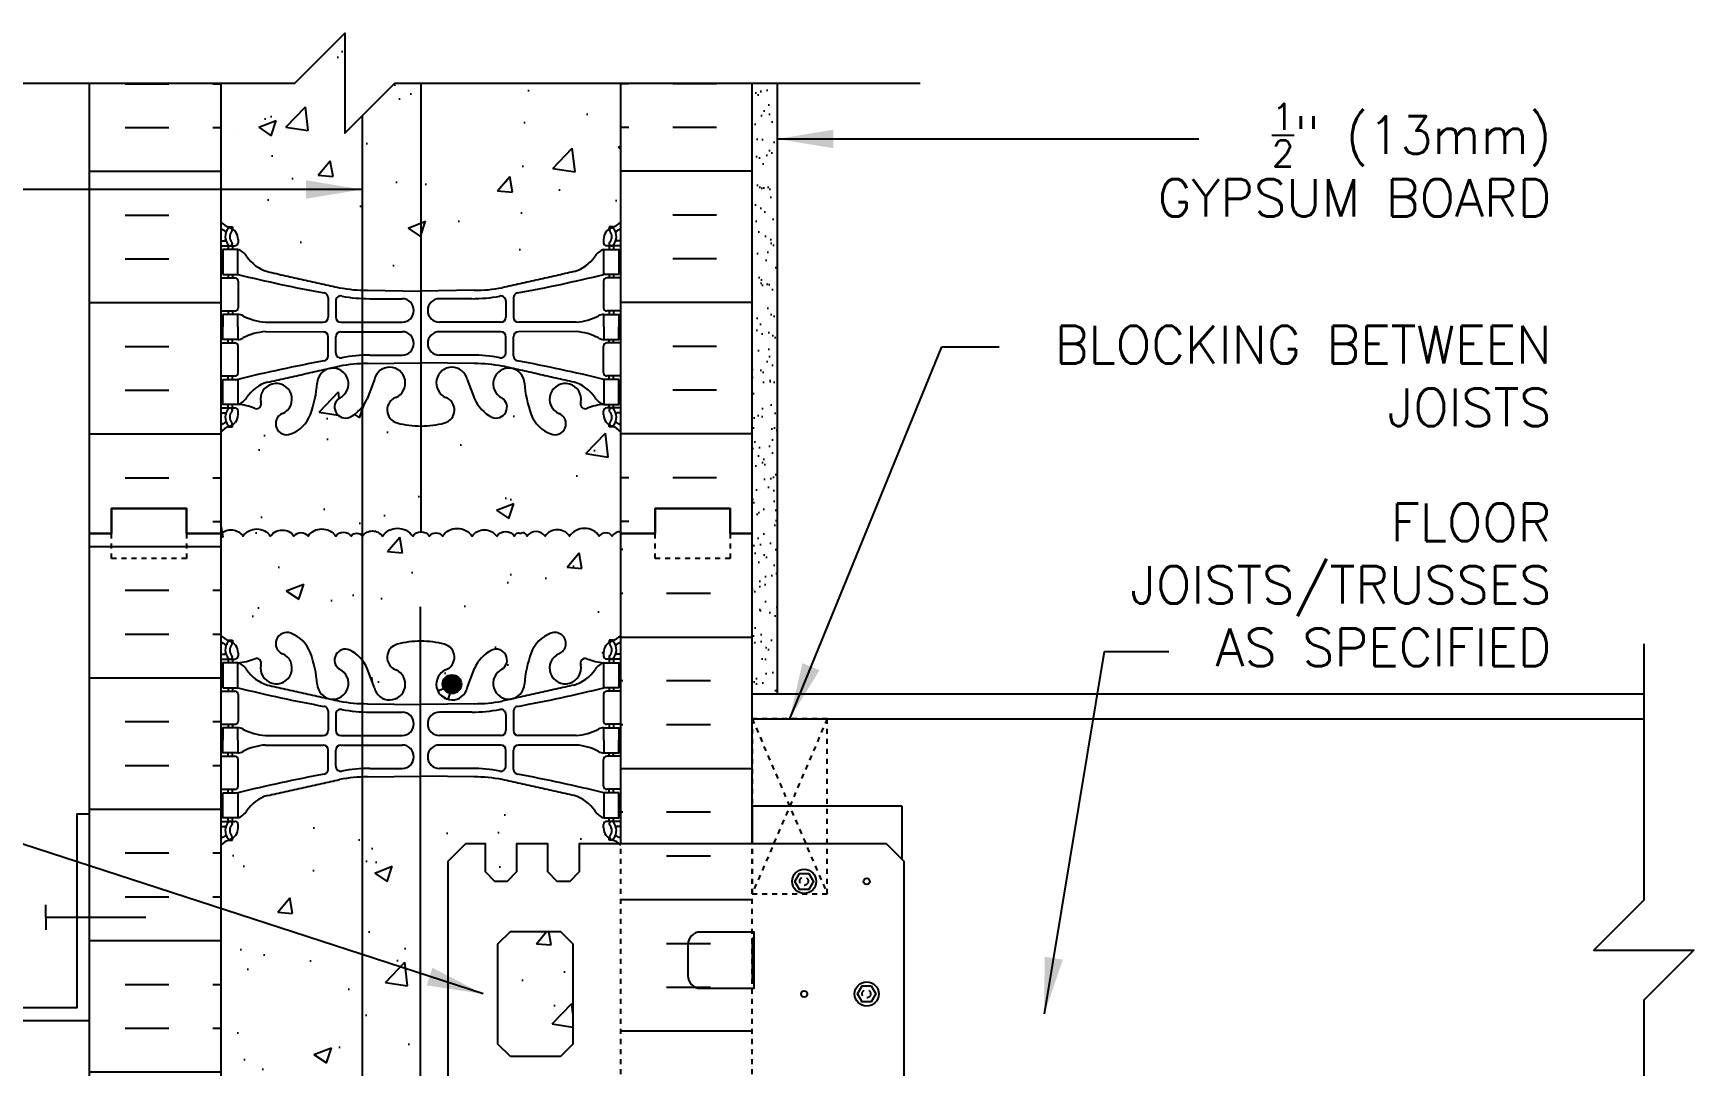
# Model space of a CAD drawing. Header units: inches. Extents: x 105 to 215, y 78 to 153.
# Drawn here: x 181.85 to 215.05, y 132.31 to 152.94 of the extents above; entities that cross this region are included whole.
import ezdxf

# ---------------------------------------------------------------- set-up
doc = ezdxf.new("R2010")
doc.units = ezdxf.units.IN
doc.header["$LTSCALE"] = 0.5
doc.header["$MEASUREMENT"] = 0
doc.linetypes.add('DASHED2', pattern=[0.375, 0.25, -0.125])
doc.linetypes.add('HIDDEN2', pattern=[0.1875, 0.125, -0.0625])
for name, color, linetype in [('HATCH', 12, 'Continuous'), ('line25', 2, 'Continuous'), ('LINE3', 3, 'Continuous'), ('LINE50', 5, 'Continuous'), ('LINE9', 9, 'Continuous'), ('TEXT', 4, 'Continuous'), ('Web_Edge', 9, 'Continuous')]:
    doc.layers.add(name, color=color, linetype=linetype)
doc.styles.add('DIM', font='romans.shx', dxfattribs={"width": 0.7})
doc.styles.add('ROMANS', font='romans.shx', dxfattribs={"height": 0.75})
doc.dimstyles.new('ext_12', dxfattribs={"dimscale": 12, "dimtxt": 0.09375, "dimasz": 0.09375, "dimexe": 0.09375, "dimexo": 0.0625, "dimgap": 0.0625, "dimtad": 1, "dimdec": 1, "dimzin": 3, "dimdsep": 46, "dimlunit": 4, "dimtxsty": 'DIM', "dimcen": 0.09, "dimdle": 0.09375, "dimclrt": 4, "dimadec": 0, "dimazin": 0, "dimtfac": 1, "dimtdec": 1, "dimtmove": 2, "dimatfit": 3, "dimfxl": 1, "dimfrac": 2, "dimtolj": 1, "dimtzin": 0, "dimarcsym": 0})

msp = doc.modelspace()

# ---------------------------------------------------------------- hatches: boundary and pattern name
at = {"layer": 'HATCH'}
h = msp.add_hatch(dxfattribs=at)
h.set_pattern_fill('AR-CONC', color=256, scale=0.5)
edge = h.paths.add_edge_path()
edge.add_line((188.425, 151.288), (188.081, 150.944))
edge.add_line((188.081, 150.944), (188.081, 152.944))
edge.add_line((188.081, 152.944), (187.081, 151.944))
edge.add_line((187.081, 151.944), (185.599, 151.944))
edge.add_line((185.599, 151.944), (185.599, 149.171))
edge.add_arc((185.945, 149.532), 0.5, 226.2109, 246.4218)
edge.add_line((185.745, 149.074), (185.835, 149.074))
edge.add_line((185.835, 149.074), (185.835, 149.032))
edge.add_arc((185.695, 148.825), 0.25, 0, 55.9442, ccw=False)
edge.add_line((185.945, 148.825), (185.945, 148.757))
edge.add_arc((185.882, 148.757), 0.0625, -90, 0, ccw=False)
edge.add_line((185.882, 148.695), (185.835, 148.695))
edge.add_line((185.835, 148.695), (185.835, 148.625))
edge.add_line((185.835, 148.625), (185.94, 148.625))
edge.add_arc((185.817, 148.282), 0.364, 32.0424, 70.3387, ccw=False)
edge.add_arc((186.74, 148.893), 0.743, 214.228, 253.8107)
edge.add_spline(control_points=[(186.533, 148.179), (187.971, 147.859)], knot_values=[0, 0, 1, 1], degree=1, periodic=0)
edge.add_arc((188.527, 150.79), 2.984, 259.2546, 268.0507)
edge.add_line((188.425, 147.808), (188.425, 151.288))
h.paths.add_polyline_path([(189.605, 151.944), (189.081, 151.944), (188.425, 151.288), (188.425, 147.808, 0.00894), (188.532, 147.807), (189.599, 147.791), (189.605, 147.791)])
h.paths.add_polyline_path([(193.599, 144.979, 0.088416), (193.453, 145.076), (193.363, 145.076), (193.363, 145.118, -0.249069), (193.253, 145.325), (193.253, 145.392, -0.414214), (193.315, 145.455), (193.363, 145.455), (193.363, 145.525), (193.258, 145.525, 0.085348), (192.928, 145.449, -0.669601), (192.796, 145.569, 2.087231), (192.362, 145.345, -1), (192.198, 144.936, -0.21345), (191.806, 145.325, -0.069923), (191.669, 145.969, 1.629604), (191.198, 145.668, -1.059167), (190.992, 145.286, -0.16372), (190.67, 145.64), (190.527, 146.027, 1.612474), (190.096, 145.667, -0.734872), (190.073, 145.156, -0.067626), (189.605, 145.094), (189.605, 142.982, -0.244698), (189.774, 142.894, -0.520567), (190.03, 142.894, -0.520567), (190.624, 142.894, -0.520567), (191.116, 142.894, -0.520567), (191.474, 142.894, -0.483211), (191.599, 142.948, -0.483211), (191.723, 142.894, -0.520567), (192.082, 142.894, -0.520567), (192.573, 142.894, -0.520567), (193.168, 142.894, -0.520567), (193.424, 142.894, -0.252333), (193.599, 142.982)])
h.paths.add_polyline_path([(189.605, 145.094, -0.069325), (189.125, 145.156, -0.734872), (189.101, 145.667, 1.612474), (188.67, 146.027), (188.527, 145.64, -0.065797), (188.425, 145.472), (188.425, 142.885, -0.535215), (188.831, 142.894, -0.520567), (189.436, 142.894, -0.244698), (189.605, 142.982)])
h.paths.add_polyline_path([(188.425, 145.472, -0.09688), (188.205, 145.286, -1.059167), (187.999, 145.668, 1.629604), (187.528, 145.969, -0.069923), (187.391, 145.325, -0.21345), (186.999, 144.936, -1), (186.836, 145.345, 2.087231), (186.402, 145.569, -0.669601), (186.269, 145.449, 0.085348), (185.94, 145.525), (185.835, 145.525), (185.835, 145.455), (185.882, 145.455, -0.414214), (185.945, 145.392), (185.945, 145.325, -0.249069), (185.835, 145.118), (185.835, 145.076), (185.745, 145.076, 0.088416), (185.599, 144.979), (185.599, 142.944, -0.451271), (186.043, 142.894, -0.520567), (186.595, 142.894, -0.520567), (187.063, 142.894, -0.520567), (187.343, 142.894, -0.520567), (187.899, 142.894, -0.520567), (188.206, 142.894, -0.497077), (188.425, 142.902)])
edge = h.paths.add_edge_path()
edge.add_line((193.599, 151.944), (189.605, 151.944))
edge.add_line((189.605, 151.944), (189.605, 147.791))
edge.add_line((189.605, 147.791), (190.665, 147.807))
edge.add_arc((190.67, 150.79), 2.984, 269.9005, 280.7454)
edge.add_spline(control_points=[(191.227, 147.859), (192.664, 148.179)], knot_values=[0, 0, 1, 1], degree=1, periodic=0)
edge.add_arc((192.457, 148.893), 0.743, 286.1893, 325.772)
edge.add_arc((193.38, 148.282), 0.364, 109.6613, 147.9576, ccw=False)
edge.add_line((193.258, 148.625), (193.363, 148.625))
edge.add_line((193.363, 148.625), (193.363, 148.695))
edge.add_line((193.363, 148.695), (193.315, 148.695))
edge.add_arc((193.315, 148.757), 0.0625, 180, 270, ccw=False)
edge.add_line((193.253, 148.757), (193.253, 148.825))
edge.add_arc((193.503, 148.825), 0.25, 124.0558, 180, ccw=False)
edge.add_line((193.363, 149.032), (193.363, 149.074))
edge.add_line((193.363, 149.074), (193.453, 149.074))
edge.add_arc((193.253, 149.532), 0.5, 293.5782, 313.7891)
edge.add_line((193.599, 149.171), (193.599, 151.944))
h.paths.add_polyline_path([(193.599, 142.944), (193.599, 142.982, 0.252333), (193.424, 142.894, 0.520567), (193.168, 142.894, 0.520567), (192.573, 142.894, 0.520567), (192.082, 142.894, 0.520567), (191.723, 142.894, 0.483211), (191.599, 142.948, 0.483211), (191.474, 142.894, 0.520567), (191.116, 142.894, 0.520567), (190.624, 142.894, 0.520567), (190.03, 142.894, 0.520567), (189.774, 142.894, 0.244698), (189.605, 142.982, 0.244698), (189.436, 142.894, 0.520567), (188.831, 142.894, 0.535215), (188.425, 142.885), (188.425, 140.416, -0.065797), (188.527, 140.248), (188.67, 139.861, 1.612474), (189.101, 140.221, -0.734872), (189.125, 140.732, -0.068475), (189.599, 140.794, -0.068475), (190.073, 140.732, -0.734872), (190.096, 140.221, 1.612474), (190.527, 139.861), (190.67, 140.248, -0.16372), (190.992, 140.602, -1.059167), (191.198, 140.22, 1.629604), (191.669, 139.919, -0.069923), (191.806, 140.563, -0.21345), (192.198, 140.952, -1), (192.362, 140.544, 2.087231), (192.796, 140.319, -0.669601), (192.928, 140.439, 0.085348), (193.258, 140.364), (193.363, 140.364), (193.363, 140.434), (193.315, 140.434, -0.414214), (193.253, 140.496), (193.253, 140.564, -0.249069), (193.363, 140.771), (193.363, 140.812), (193.453, 140.812, 0.088416), (193.599, 140.91)])
h.paths.add_polyline_path([(190.41, 139.934, -1), (190.035, 139.934, -1)], flags=16)
h.paths.add_polyline_path([(188.425, 142.902, 0.497077), (188.206, 142.894, 0.520567), (187.899, 142.894, 0.520567), (187.343, 142.894, 0.520567), (187.063, 142.894, 0.520567), (186.595, 142.894, 0.520567), (186.043, 142.894, 0.451271), (185.599, 142.944), (185.599, 140.91, 0.088416), (185.745, 140.812), (185.835, 140.812), (185.835, 140.771, -0.249069), (185.945, 140.564), (185.945, 140.496, -0.414214), (185.882, 140.434), (185.835, 140.434), (185.835, 140.364), (185.94, 140.364, 0.085348), (186.269, 140.439, -0.669601), (186.402, 140.319, 2.087231), (186.836, 140.544, -1), (186.999, 140.952, -0.21345), (187.391, 140.563, -0.069923), (187.528, 139.919, 1.629604), (187.999, 140.22, -1.059167), (188.205, 140.602, -0.09688), (188.425, 140.416)])
edge = h.paths.add_edge_path()
edge.add_arc((188.527, 135.098), 2.984, 91.9493, 100.7454)
edge.add_spline(control_points=[(187.971, 138.029), (186.533, 137.709)], knot_values=[0, 0, 1, 1], degree=1, periodic=0)
edge.add_arc((186.74, 136.995), 0.743, 106.1893, 145.772)
edge.add_arc((185.817, 137.606), 0.364, 289.6613, 327.9576, ccw=False)
edge.add_line((185.94, 137.264), (185.835, 137.264))
edge.add_line((185.835, 137.264), (185.835, 137.194))
edge.add_line((185.835, 137.194), (185.882, 137.194))
edge.add_arc((185.882, 137.131), 0.0625, 0, 90, ccw=False)
edge.add_line((185.945, 137.131), (185.945, 137.064))
edge.add_arc((185.695, 137.064), 0.25, 304.0558, 360, ccw=False)
edge.add_line((185.835, 136.856), (185.835, 136.815))
edge.add_line((185.835, 136.815), (185.745, 136.815))
edge.add_arc((185.945, 136.356), 0.5, 113.5782, 133.7891)
edge.add_line((185.599, 136.717), (185.599, 131.171))
edge.add_arc((185.945, 131.532), 0.5, 226.2109, 246.4218)
edge.add_line((185.745, 131.074), (185.835, 131.074))
edge.add_line((185.835, 131.074), (185.835, 131.032))
edge.add_arc((185.695, 130.825), 0.25, 0, 55.9442, ccw=False)
edge.add_line((185.945, 130.825), (185.945, 130.757))
edge.add_arc((185.882, 130.757), 0.0625, -90, 0, ccw=False)
edge.add_line((185.882, 130.695), (185.835, 130.695))
edge.add_line((185.835, 130.695), (185.835, 130.625))
edge.add_line((185.835, 130.625), (185.94, 130.625))
edge.add_arc((185.817, 130.282), 0.364, 32.0424, 70.3387, ccw=False)
edge.add_arc((186.74, 130.893), 0.743, 214.228, 253.8107)
edge.add_spline(control_points=[(186.533, 130.179), (187.971, 129.859)], knot_values=[0, 0, 1, 1], degree=1, periodic=0)
edge.add_arc((188.527, 132.79), 2.984, 259.2546, 268.0507)
edge.add_line((188.425, 129.808), (188.425, 138.08))
h.paths.add_polyline_path([(189.587, 136.747), (189.587, 138.097), (188.532, 138.082, 0.00894), (188.425, 138.08), (188.425, 129.808, 0.00894), (188.532, 129.807), (189.587, 129.791), (189.587, 130.747)])
edge = h.paths.add_edge_path()
edge.add_line((193.253, 137.064), (193.253, 137.131))
edge.add_arc((193.315, 137.131), 0.0625, 90, 180, ccw=False)
edge.add_line((193.315, 137.194), (193.363, 137.194))
edge.add_line((193.363, 137.194), (193.363, 137.264))
edge.add_line((193.363, 137.264), (193.258, 137.264))
edge.add_arc((193.38, 137.606), 0.364, 212.0424, 250.3387, ccw=False)
edge.add_arc((192.457, 136.995), 0.743, 34.228, 73.8107)
edge.add_spline(control_points=[(192.664, 137.709), (191.227, 138.029)], knot_values=[0, 0, 1, 1], degree=1, periodic=0)
edge.add_arc((190.67, 135.098), 2.984, 79.2546, 90.0995)
edge.add_line((190.665, 138.082), (189.599, 138.097))
edge.add_line((189.599, 138.097), (189.587, 138.097))
edge.add_line((189.587, 138.097), (189.587, 136.747))
edge.add_line((189.587, 136.747), (189.587, 130.747))
edge.add_line((189.587, 130.747), (189.587, 129.791))
edge.add_line((189.587, 129.791), (189.599, 129.791))
edge.add_line((189.599, 129.791), (190.665, 129.807))
edge.add_arc((190.67, 132.79), 2.984, 269.9005, 280.7454)
edge.add_spline(control_points=[(191.227, 129.859), (192.664, 130.179)], knot_values=[0, 0, 1, 1], degree=1, periodic=0)
edge.add_arc((192.457, 130.893), 0.743, 286.1893, 325.772)
edge.add_arc((193.38, 130.282), 0.364, 109.6613, 147.9576, ccw=False)
edge.add_line((193.258, 130.625), (193.363, 130.625))
edge.add_line((193.363, 130.625), (193.363, 130.695))
edge.add_line((193.363, 130.695), (193.315, 130.695))
edge.add_arc((193.315, 130.757), 0.0625, 192.0705, 270, ccw=False)
edge.add_line((193.254, 130.744), (192.764, 130.744))
edge.add_line((192.764, 130.744), (192.764, 131.307))
edge.add_line((192.764, 131.307), (192.576, 131.494))
edge.add_line((192.576, 131.494), (192.326, 131.494))
edge.add_line((192.326, 131.494), (192.139, 131.307))
edge.add_line((192.139, 131.307), (192.139, 130.744))
edge.add_line((192.139, 130.744), (191.514, 130.744))
edge.add_line((191.514, 130.744), (191.514, 131.307))
edge.add_line((191.514, 131.307), (191.326, 131.494))
edge.add_line((191.326, 131.494), (191.076, 131.494))
edge.add_line((191.076, 131.494), (190.889, 131.307))
edge.add_line((190.889, 131.307), (190.889, 130.744))
edge.add_line((190.889, 130.744), (190.492, 130.744))
edge.add_line((190.492, 130.744), (190.139, 131.098))
edge.add_line((190.139, 131.098), (190.139, 136.391))
edge.add_line((190.139, 136.391), (190.492, 136.744))
edge.add_line((190.492, 136.744), (190.889, 136.744))
edge.add_line((190.889, 136.744), (190.889, 136.182))
edge.add_line((190.889, 136.182), (191.076, 135.994))
edge.add_line((191.076, 135.994), (191.326, 135.994))
edge.add_line((191.326, 135.994), (191.514, 136.182))
edge.add_line((191.514, 136.182), (191.514, 136.744))
edge.add_line((191.514, 136.744), (192.139, 136.744))
edge.add_line((192.139, 136.744), (192.139, 136.182))
edge.add_line((192.139, 136.182), (192.326, 135.994))
edge.add_line((192.326, 135.994), (192.576, 135.994))
edge.add_line((192.576, 135.994), (192.764, 136.182))
edge.add_line((192.764, 136.182), (192.764, 136.744))
edge.add_line((192.764, 136.744), (193.568, 136.744))
edge.add_arc((193.253, 136.356), 0.5, 50.837, 66.4218)
edge.add_line((193.453, 136.815), (193.363, 136.815))
edge.add_line((193.363, 136.815), (193.363, 136.856))
edge.add_arc((193.503, 137.064), 0.25, 180, 235.9442, ccw=False)
h.paths.add_polyline_path([(188.425, 127.472, -0.09688), (188.205, 127.286, -1.059167), (187.999, 127.668, 1.629604), (187.528, 127.969, -0.069923), (187.391, 127.325, -0.21345), (186.999, 126.936, -1), (186.836, 127.345, 2.087231), (186.402, 127.569, -0.669601), (186.269, 127.449, 0.085348), (185.94, 127.525), (185.835, 127.525), (185.835, 127.455), (185.882, 127.455, -0.414214), (185.945, 127.392), (185.945, 127.325, -0.249069), (185.835, 127.118), (185.835, 127.076), (185.745, 127.076, 0.088416), (185.599, 126.979), (185.599, 124.944), (185.599, 122.91, 0.088416), (185.745, 122.812), (185.835, 122.812), (185.835, 122.771, -0.249069), (185.945, 122.564), (185.945, 122.496, -0.414214), (185.882, 122.434), (185.835, 122.434), (185.835, 122.364), (185.94, 122.364, 0.085348), (186.269, 122.439, -0.669601), (186.402, 122.319, 2.087231), (186.836, 122.544, -1), (186.999, 122.952, -0.21345), (187.391, 122.563, -0.069923), (187.528, 121.919, 1.629604), (187.999, 122.22, -1.059167), (188.205, 122.602, -0.09688), (188.425, 122.416)])
h.paths.add_polyline_path([(189.587, 127.094, -0.066822), (189.125, 127.156, -0.734872), (189.101, 127.667, 1.612474), (188.67, 128.027), (188.527, 127.64, -0.065797), (188.425, 127.472), (188.425, 122.416, -0.065797), (188.527, 122.248), (188.67, 121.861, 1.612474), (189.101, 122.221, -0.734872), (189.125, 122.732, -0.066822), (189.587, 122.794)])
h.paths.add_polyline_path([(193.599, 126.979, 0.088416), (193.453, 127.076), (193.363, 127.076), (193.363, 127.118, -0.249069), (193.253, 127.325), (193.253, 127.392, -0.414214), (193.315, 127.455), (193.363, 127.455), (193.363, 127.525), (193.258, 127.525, 0.085348), (192.928, 127.449, -0.669601), (192.796, 127.569, 2.087231), (192.362, 127.345, -1), (192.198, 126.936, -0.21345), (191.806, 127.325, -0.069923), (191.669, 127.969, 1.629604), (191.198, 127.668, -1.059167), (190.992, 127.286, -0.16372), (190.67, 127.64), (190.527, 128.027, 1.612474), (190.096, 127.667, -0.734872), (190.073, 127.156, -0.070129), (189.587, 127.094), (189.587, 122.794, -0.070129), (190.073, 122.732, -0.734872), (190.096, 122.221, 1.612474), (190.527, 121.861), (190.67, 122.248, -0.16372), (190.992, 122.602, -1.059167), (191.198, 122.22, 1.629604), (191.669, 121.919, -0.069923), (191.806, 122.563, -0.21345), (192.198, 122.952, -1), (192.362, 122.544, 2.087231), (192.796, 122.319, -0.669601), (192.928, 122.439, 0.085348), (193.258, 122.364), (193.363, 122.364), (193.363, 122.434), (193.315, 122.434, -0.414214), (193.253, 122.496), (193.253, 122.564, -0.249069), (193.363, 122.771), (193.363, 122.812), (193.453, 122.812, 0.088416), (193.599, 122.91), (193.599, 124.944)])
h.paths.add_polyline_path([(191.542, 121.946, -1), (191.167, 121.946, -1)], flags=16)
edge = h.paths.add_edge_path()
edge.add_arc((193.253, 118.356), 0.5, 46.2109, 66.4218)
edge.add_line((193.453, 118.815), (193.363, 118.815))
edge.add_line((193.363, 118.815), (193.363, 118.856))
edge.add_arc((193.503, 119.064), 0.25, 180, 235.9442, ccw=False)
edge.add_line((193.253, 119.064), (193.253, 119.131))
edge.add_arc((193.315, 119.131), 0.0625, 90, 180, ccw=False)
edge.add_line((193.315, 119.194), (193.363, 119.194))
edge.add_line((193.363, 119.194), (193.363, 119.264))
edge.add_line((193.363, 119.264), (193.258, 119.264))
edge.add_arc((193.38, 119.606), 0.364, 212.0424, 250.3387, ccw=False)
edge.add_arc((192.457, 118.995), 0.743, 34.228, 73.8107)
edge.add_spline(control_points=[(192.664, 119.709), (191.227, 120.029)], knot_values=[0, 0, 1, 1], degree=1, periodic=0)
edge.add_arc((190.67, 117.098), 2.984, 79.2546, 90.0995)
edge.add_line((190.665, 120.082), (189.599, 120.097))
edge.add_line((189.599, 120.097), (189.587, 120.097))
edge.add_line((189.587, 120.097), (189.587, 115.944))
edge.add_line((189.587, 115.944), (193.599, 115.944))
edge.add_line((193.599, 115.944), (193.599, 118.717))
edge = h.paths.add_edge_path()
edge.add_line((189.587, 120.097), (188.532, 120.082))
edge.add_arc((188.527, 117.098), 2.984, 89.9005, 100.7454)
edge.add_spline(control_points=[(187.971, 120.029), (186.533, 119.709)], knot_values=[0, 0, 1, 1], degree=1, periodic=0)
edge.add_arc((186.74, 118.995), 0.743, 106.1893, 145.772)
edge.add_arc((185.817, 119.606), 0.364, 289.6613, 327.9576, ccw=False)
edge.add_line((185.94, 119.264), (185.835, 119.264))
edge.add_line((185.835, 119.264), (185.835, 119.194))
edge.add_line((185.835, 119.194), (185.882, 119.194))
edge.add_arc((185.882, 119.131), 0.0625, 0, 90, ccw=False)
edge.add_line((185.945, 119.131), (185.945, 119.064))
edge.add_arc((185.695, 119.064), 0.25, 304.0558, 360, ccw=False)
edge.add_line((185.835, 118.856), (185.835, 118.815))
edge.add_line((185.835, 118.815), (185.745, 118.815))
edge.add_arc((185.945, 118.356), 0.5, 113.5782, 133.7891)
edge.add_line((185.599, 118.717), (185.599, 115.944))
edge.add_line((185.599, 115.944), (187.081, 115.944))
edge.add_line((187.081, 115.944), (188.081, 116.944))
edge.add_line((188.081, 116.944), (188.081, 114.944))
edge.add_line((188.081, 114.944), (189.081, 115.944))
edge.add_line((189.081, 115.944), (189.587, 115.944))
edge.add_line((189.587, 115.944), (189.587, 120.097))
h = msp.add_hatch(dxfattribs=at)
h.set_pattern_fill('AR-CONC', color=256, scale=0.5, style=0)
h.paths.add_polyline_path([(189.605, 151.944), (189.081, 151.944), (188.425, 151.288), (188.425, 149.513, -0.018661), (188.432, 149.505, -0.520567), (188.831, 149.505, -0.520567), (189.436, 149.505, -0.244698), (189.605, 149.593)])
h = msp.add_hatch(dxfattribs=at)
h.set_pattern_fill('AR-CONC', color=256, scale=0.5, style=0)
h.paths.add_polyline_path([(190.581, 151.944), (189.411, 151.944), (188.7, 151.233), (188.7, 149.599, -0.17013), (188.831, 149.505, -0.520567), (189.436, 149.505, -0.520567), (189.774, 149.505, -0.520567), (190.03, 149.505, -0.464142), (190.581, 149.555)])
h = msp.add_hatch(dxfattribs=at)
h.set_pattern_fill('AR-SAND', color=256, scale=0.25, style=0)
h.set_pattern_definition([(37.5, (85.1376, 9.6238), (-0.0157483, 0.4817059), [0, -0.38, 0, -0.425, 0, -0.40625]), (7.5, (85.1376, 9.6238), (0.4424442, 0.7055365), [0, -0.205, 0, -0.3425, 0, -0.13125]), (327.5, (84.8301, 9.6238), (0.7785355, 0.0014148), [0, -0.125, 0, -0.45, 0, -0.5875]), (317.5, (84.8301, 9.6238), (0.7515317, 0.219419), [0, -0.0625, 0, -0.295, 0, -0.3375])])
h.paths.add_polyline_path([(196.724, 151.944), (196.224, 151.944), (196.224, 142.944), (196.224, 139.744), (196.724, 139.744)])
h = msp.add_hatch(dxfattribs=at)
h.set_pattern_fill('INSUL', color=256, scale=7, style=0)
h.set_pattern_definition([(0, (-2740.563, -272.0654), (0, 2.625), []), (0, (-2740.563, -271.1904), (0, 2.625), [0.875, -0.875]), (0, (-2740.563, -270.3154), (0, 2.625), [0.875, -0.875])])
h.paths.add_polyline_path([(182.974, 124.944), (183.411, 124.944), (183.411, 125.444), (184.911, 125.444), (184.911, 124.944), (185.599, 124.944), (185.599, 142.944), (184.911, 142.944), (184.911, 143.444), (183.411, 143.444), (183.411, 142.944), (182.974, 142.944)])
h = msp.add_hatch(dxfattribs=at)
h.set_pattern_fill('INSUL', color=256, scale=7, angle=180, style=0)
h.set_pattern_definition([(180, (85.1376, 9.6238), (-3e-16, -2.625), []), (180, (85.1376, 8.7488), (-3e-16, -2.625), [0.875, -0.875]), (180, (85.1376, 7.8738), (-3e-16, -2.625), [0.875, -0.875])])
h.paths.add_polyline_path([(193.594, 139.04), (193.294, 139.04), (193.294, 138.54), (193.594, 138.54)])
h.paths.add_polyline_path([(196.224, 142.944), (195.786, 142.944), (195.786, 142.444), (194.286, 142.444), (194.286, 142.944), (193.599, 142.944), (193.599, 136.744), (196.224, 136.744)])
h = msp.add_hatch(dxfattribs=at)
h.set_pattern_fill('AR-CONC', color=256, scale=0.5, style=0)
h.set_pattern_definition([(50, (-2, 0), (3.5863, -0.31376), [0.375, -4.125]), (355, (-2, 0), (-0.693757, 3.76096), [0.3, -3.3]), (100.4514, (-1.701, -0.026), (2.892547, 3.4472), [0.3187, -3.50571]), (46.1842, (-2, 1), (5.336205, -0.827595), [0.5625, -6.1875]), (96.6356, (-1.5553, 0.931), (4.67331, 4.87059), [0.47805, -5.25856]), (351.1842, (-2, 1), (4.67331, 4.87059), [0.45, -4.95]), (21, (-1.5, 0.75), (2.984535, -2.013094), [0.375, -4.125]), (326, (-1.5, 0.75), (1.216577, 3.62575), [0.3, -3.3]), (71.4514, (-1.2513, 0.5822), (4.201113, 1.61265), [0.3187, -3.50571]), (37.5, (-2, 0), (0.060799, 1.664469), [0, -3.26, 0, -3.35, 0, -3.3125]), (7.5, (-2, 0), (1.315348, 1.972059), [0, -1.91, 0, -3.185, 0, -1.2625]), (327.5, (-3.115, 0), (2.669112, -0.112774), [0, -1.25, 0, -3.9, 0, -5.175]), (317.5, (-3.615, 0), (2.91593, 0.500525), [0, -1.625, 0, -2.59, 0, -3.675])])
h.paths.add_polyline_path([(191.139, 134.744), (191.139, 132.744), (191.389, 132.494), (192.389, 132.494), (192.639, 132.744), (192.639, 134.744), (192.389, 134.994), (191.389, 134.994)], flags=17)
at = {"layer": 'LINE3'}
msp.add_hatch(color=256, dxfattribs=at).paths.add_polyline_path([(190.035, 139.934, 1), (190.41, 139.934, 1)])

# ---------------------------------------------------------------- linework, layer by layer
at = {"layer": 'HATCH'}
for p, q in [((183.687, 151.935), (184.562, 151.935)), ((185.437, 151.935), (185.599, 151.935)), ((193.76, 151.935), (193.599, 151.935)), ((195.51, 151.935), (194.635, 151.935)), ((183.687, 151.06), (184.562, 151.06)), ((185.437, 151.06), (185.599, 151.06)), ((185.943, 151.004), (185.943, 151.004)), ((193.76, 151.06), (193.599, 151.06)), ((195.51, 151.06), (194.635, 151.06)), ((182.974, 150.185), (185.599, 150.185)), ((196.224, 150.185), (193.599, 150.185)), ((183.687, 149.31), (184.562, 149.31)), ((195.51, 149.31), (194.635, 149.31)), ((183.687, 148.435), (184.562, 148.435)), ((195.51, 148.435), (194.635, 148.435)), ((182.974, 147.56), (185.599, 147.56)), ((196.224, 147.56), (193.599, 147.56)), ((183.687, 146.685), (184.562, 146.685)), ((195.51, 146.685), (194.635, 146.685)), ((183.687, 145.81), (184.562, 145.81)), ((195.51, 145.81), (194.635, 145.81)), ((182.974, 144.935), (185.599, 144.935)), ((196.224, 144.935), (193.599, 144.935)), ((183.687, 144.06), (184.562, 144.06)), ((185.437, 144.06), (185.599, 144.06)), ((185.733, 143.781), (185.733, 143.781)), ((193.76, 144.06), (193.599, 144.06)), ((195.51, 144.06), (194.635, 144.06)), ((185.437, 143.185), (185.599, 143.185)), ((193.76, 143.185), (193.599, 143.185)), ((195.388, 136.499), (194.513, 136.499)), ((196.224, 135.624), (193.599, 135.624)), ((195.388, 134.749), (194.513, 134.749)), ((195.388, 133.874), (194.513, 133.874)), ((196.224, 132.999), (193.599, 132.999))]:
    msp.add_line(p, q, dxfattribs=at)
for points in [[(185.599, 142.944, -0.451271), (186.043, 142.894, -0.520567), (186.595, 142.894, -0.520567), (187.063, 142.894, -0.520567), (187.343, 142.894, -0.520567), (187.899, 142.894, -0.520567), (188.206, 142.894, -0.520567), (188.432, 142.894, -0.520567), (188.831, 142.894, -0.520567), (189.436, 142.894, -0.520567), (189.774, 142.894, -0.520567), (190.03, 142.894, -0.520567), (190.624, 142.894, -0.520567), (191.116, 142.894, -0.520567), (191.474, 142.894, -0.483211), (191.599, 142.948)], [(193.599, 142.982, 0.252333), (193.424, 142.894, 0.520567), (193.168, 142.894, 0.520567), (192.573, 142.894, 0.520567), (192.082, 142.894, 0.520567), (191.723, 142.894, 0.483211), (191.599, 142.948)]]:
    msp.add_lwpolyline(points, format="xyb", dxfattribs=at)
at = {"layer": 'line25'}
for p, q in [((185.599, 151.944), (185.599, 142.944)), ((193.599, 142.944), (193.599, 151.944)), ((185.599, 142.944), (185.599, 124.944)), ((193.599, 136.744), (193.599, 142.944)), ((196.224, 139.244), (214.051, 139.244)), ((199.224, 137.494), (196.224, 137.494)), ((196.224, 137.494), (196.224, 136.744)), ((199.224, 136.431), (199.224, 137.494))]:
    msp.add_line(p, q, dxfattribs=at)
msp.add_lwpolyline([(199.264, 131.098), (199.264, 136.391), (198.91, 136.744), (192.764, 136.744), (192.764, 136.182), (192.576, 135.994), (192.326, 135.994), (192.139, 136.182), (192.139, 136.744), (191.514, 136.744), (191.514, 136.182), (191.326, 135.994), (191.076, 135.994), (190.889, 136.182), (190.889, 136.744), (190.492, 136.744), (190.139, 136.391), (190.139, 131.098)], dxfattribs=at)
msp.add_lwpolyline([(191.389, 132.494), (191.139, 132.744), (191.139, 134.744), (191.389, 134.994), (192.389, 134.994), (192.639, 134.744), (192.639, 132.744), (192.389, 132.494)], close=True, dxfattribs=at)
msp.add_lwpolyline([(194.939, 134.107, 0.414214), (195.189, 133.857), (196.264, 133.857), (196.264, 134.982), (195.189, 134.982, 0.414214), (194.939, 134.732)], format="xyb", close=True, dxfattribs=at)
at = {"layer": 'LINE3'}
for p, q in [((189.605, 142.982), (189.605, 151.944)), ((188.425, 151.288), (188.425, 118.587)), ((189.587, 141.481), (189.587, 136.747)), ((189.587, 136.747), (189.587, 130.747))]:
    msp.add_line(p, q, dxfattribs=at)
msp.add_circle((190.222, 139.934), 0.188, dxfattribs=at)
at = {"layer": 'LINE50'}
for p, q in [((182.974, 142.944), (182.974, 151.944)), ((196.224, 142.944), (196.224, 151.944)), ((182.974, 124.944), (182.974, 142.944)), ((196.224, 136.744), (196.224, 142.944))]:
    msp.add_line(p, q, dxfattribs=at)
for points in [[(185.599, 142.944), (184.911, 142.944), (184.911, 143.444), (183.411, 143.444), (183.411, 142.944), (182.974, 142.944)], [(182.974, 142.944), (183.411, 142.944), (183.411, 143.444), (184.911, 143.444), (184.911, 142.944), (185.599, 142.944)], [(193.599, 142.944), (194.286, 142.944), (194.286, 143.444), (195.786, 143.444), (195.786, 142.944), (196.224, 142.944)], [(196.224, 142.944), (195.786, 142.944), (195.786, 143.444), (194.286, 143.444), (194.286, 142.944), (193.599, 142.944)]]:
    msp.add_lwpolyline(points, dxfattribs=at)
at = {"layer": 'LINE9'}
for p, q in [((196.724, 151.944), (196.724, 139.744)), ((196.224, 139.744), (214.051, 139.744)), ((196.224, 134.857), (196.224, 133.982)), ((196.224, 134.857), (196.264, 134.857)), ((196.224, 133.982), (196.264, 133.982))]:
    msp.add_line(p, q, dxfattribs=at)
at = {"layer": 'LINE9', "linetype": 'HIDDEN2'}
for p, q in [((196.224, 139.244), (197.724, 135.744)), ((197.724, 139.244), (196.224, 135.744)), ((193.599, 130.744), (193.599, 136.725)), ((196.224, 130.744), (196.224, 136.744))]:
    msp.add_line(p, q, dxfattribs=at)
at = {"layer": 'LINE9', "linetype": 'Continuous'}
for q in [(182.099, 135.527), (184.099, 135.277), (182.099, 135.027)]:
    msp.add_line((182.099, 135.277), q, dxfattribs=at)
at = {"layer": 'LINE9'}
for points in [[(176.337, 151.944), (187.081, 151.944), (188.081, 152.944), (188.081, 150.944), (189.081, 151.944), (199.586, 151.944)], [(214.051, 140.744), (214.051, 135.619), (213.051, 134.619), (215.051, 134.619), (214.051, 133.619), (214.051, 128.494)]]:
    msp.add_lwpolyline(points, dxfattribs=at)
at = {"layer": 'LINE9', "linetype": 'DASHED2', "ltscale": 0.15}
for points in [[(184.911, 142.944), (184.911, 142.944), (184.911, 142.444), (183.411, 142.444), (183.411, 142.944), (183.411, 142.944)], [(184.911, 142.944), (184.911, 142.944), (184.911, 142.444), (183.411, 142.444), (183.411, 142.944), (183.411, 142.944)], [(195.786, 142.944), (195.786, 142.944), (195.786, 142.444), (194.286, 142.444), (194.286, 142.944), (194.286, 142.944)], [(195.786, 142.944), (195.786, 142.944), (195.786, 142.444), (194.286, 142.444), (194.286, 142.944), (194.286, 142.944)]]:
    msp.add_lwpolyline(points, dxfattribs=at)
at = {"layer": 'LINE9', "linetype": 'HIDDEN2'}
msp.add_lwpolyline([(196.224, 135.744), (197.724, 135.744), (197.724, 139.244), (196.224, 139.244)], close=True, dxfattribs=at)
at = {"layer": 'LINE9'}
for points in [[(182.974, 137.339), (182.724, 137.339), (182.724, 133.464), (179.974, 133.464), (179.974, 133.214), (182.974, 133.214)], [(197.356, 136.154), (197.449, 135.994), (197.356, 135.834), (197.172, 135.834), (197.079, 135.994), (197.172, 136.154)], [(198.606, 133.904), (198.699, 133.744), (198.606, 133.584), (198.422, 133.584), (198.329, 133.744), (198.422, 133.904)]]:
    msp.add_lwpolyline(points, close=True, dxfattribs=at)
for centre, radius in [((197.264, 135.994), 0.241), ((198.514, 135.994), 0.0625), ((198.514, 133.744), 0.241), ((197.264, 133.744), 0.0625)]:
    msp.add_circle(centre, radius, dxfattribs=at)
at = {"layer": 'LINE9', "linetype": 'DASHED2'}
for centre in [(197.259, 135.998), (198.509, 133.748)]:
    msp.add_circle(centre, 0.0843, dxfattribs=at)
at = {"layer": 'Web_Edge'}
for p, q in [((185.599, 148.795), (185.677, 148.795)), ((185.745, 149.074), (185.835, 149.074)), ((185.835, 149.074), (185.835, 149.032)), ((185.945, 148.825), (185.945, 148.757)), ((193.253, 148.825), (193.253, 148.757)), ((193.453, 149.074), (193.363, 149.074)), ((193.363, 149.074), (193.363, 149.032)), ((193.599, 148.795), (193.521, 148.795)), ((185.599, 148.695), (185.882, 148.695)), ((185.745, 148.695), (185.745, 148.625)), ((185.835, 148.695), (185.835, 148.625)), ((193.599, 148.695), (193.315, 148.695)), ((193.363, 148.695), (193.363, 148.625)), ((193.453, 148.695), (193.453, 148.625)), ((185.745, 148.125), (185.745, 148.055)), ((185.835, 148.125), (185.835, 148.055)), ((193.363, 148.125), (193.363, 148.055)), ((193.453, 148.125), (193.453, 148.055)), ((185.599, 148.055), (185.882, 148.055)), ((185.945, 147.992), (185.945, 147.457)), ((188.532, 147.807), (189.599, 147.791)), ((190.665, 147.807), (189.599, 147.791)), ((193.253, 147.992), (193.253, 147.457)), ((193.599, 148.055), (193.315, 148.055)), ((187.747, 147.655), (187.747, 147.27)), ((187.899, 147.593), (187.899, 147.27)), ((188.579, 147.639), (189.226, 147.639)), ((190.618, 147.639), (189.971, 147.639)), ((191.298, 147.593), (191.298, 147.27)), ((191.451, 147.655), (191.451, 147.27)), ((185.599, 147.395), (185.882, 147.395)), ((185.745, 147.395), (185.745, 147.325)), ((185.835, 147.395), (185.835, 147.325)), ((186.492, 147.169), (187.647, 147.17)), ((187.999, 147.17), (189.226, 147.17)), ((191.198, 147.17), (189.971, 147.17)), ((192.705, 147.169), (191.551, 147.17)), ((193.599, 147.395), (193.315, 147.395)), ((193.363, 147.395), (193.363, 147.325)), ((193.453, 147.395), (193.453, 147.325)), ((185.745, 146.755), (185.745, 146.825)), ((185.835, 146.755), (185.835, 146.825)), ((186.492, 146.98), (187.647, 146.979)), ((187.747, 146.495), (187.747, 146.879)), ((187.899, 146.557), (187.899, 146.879)), ((187.999, 146.979), (189.226, 146.979)), ((191.198, 146.979), (189.971, 146.979)), ((191.298, 146.557), (191.298, 146.879)), ((191.451, 146.495), (191.451, 146.879)), ((192.705, 146.98), (191.551, 146.979)), ((193.363, 146.755), (193.363, 146.825)), ((193.453, 146.755), (193.453, 146.825)), ((185.599, 146.755), (185.882, 146.755)), ((185.945, 146.157), (185.945, 146.692)), ((188.579, 146.511), (189.226, 146.511)), ((190.618, 146.511), (189.971, 146.511)), ((193.253, 146.157), (193.253, 146.692)), ((193.599, 146.755), (193.315, 146.755)), ((185.599, 146.095), (185.882, 146.095)), ((185.745, 146.025), (185.745, 146.095)), ((185.835, 146.025), (185.835, 146.095)), ((188.532, 146.343), (189.599, 146.359)), ((190.665, 146.343), (189.599, 146.359)), ((193.599, 146.095), (193.315, 146.095)), ((193.363, 146.025), (193.363, 146.095)), ((193.453, 146.025), (193.453, 146.095)), ((188.67, 146.027), (188.527, 145.64)), ((190.527, 146.027), (190.67, 145.64)), ((185.599, 145.455), (185.882, 145.455)), ((185.745, 145.455), (185.745, 145.525)), ((185.835, 145.455), (185.835, 145.525)), ((193.599, 145.455), (193.315, 145.455)), ((193.363, 145.455), (193.363, 145.525)), ((193.453, 145.455), (193.453, 145.525)), ((185.599, 145.355), (185.677, 145.355)), ((185.835, 145.076), (185.835, 145.118)), ((185.945, 145.325), (185.945, 145.392)), ((193.253, 145.325), (193.253, 145.392)), ((193.363, 145.076), (193.363, 145.118)), ((193.599, 145.355), (193.521, 145.355)), ((185.745, 145.076), (185.835, 145.076)), ((193.453, 145.076), (193.363, 145.076)), ((185.745, 140.812), (185.835, 140.812)), ((185.835, 140.812), (185.835, 140.771)), ((193.453, 140.812), (193.363, 140.812)), ((193.363, 140.812), (193.363, 140.771)), ((185.599, 140.534), (185.677, 140.534)), ((185.945, 140.564), (185.945, 140.496)), ((193.253, 140.564), (193.253, 140.496)), ((193.599, 140.534), (193.521, 140.534)), ((185.599, 140.434), (185.882, 140.434)), ((185.745, 140.434), (185.745, 140.364)), ((185.835, 140.434), (185.835, 140.364)), ((188.67, 139.861), (188.527, 140.248)), ((190.527, 139.861), (190.67, 140.248)), ((193.599, 140.434), (193.315, 140.434)), ((193.363, 140.434), (193.363, 140.364)), ((193.453, 140.434), (193.453, 140.364)), ((185.599, 139.794), (185.882, 139.794)), ((185.745, 139.864), (185.745, 139.794)), ((185.835, 139.864), (185.835, 139.794)), ((193.599, 139.794), (193.315, 139.794)), ((193.363, 139.864), (193.363, 139.794)), ((193.453, 139.864), (193.453, 139.794)), ((185.945, 139.731), (185.945, 139.196)), ((188.532, 139.545), (189.599, 139.53)), ((190.665, 139.545), (189.599, 139.53)), ((193.253, 139.731), (193.253, 139.196)), ((185.599, 139.134), (185.882, 139.134)), ((185.745, 139.134), (185.745, 139.064)), ((185.835, 139.134), (185.835, 139.064)), ((187.747, 139.394), (187.747, 139.009)), ((187.899, 139.332), (187.899, 139.009)), ((188.579, 139.377), (189.226, 139.377)), ((190.618, 139.377), (189.971, 139.377)), ((191.298, 139.332), (191.298, 139.009)), ((191.451, 139.394), (191.451, 139.009)), ((193.599, 139.134), (193.315, 139.134)), ((193.363, 139.134), (193.363, 139.064)), ((193.453, 139.134), (193.453, 139.064)), ((186.492, 138.908), (187.647, 138.909)), ((187.999, 138.909), (189.226, 138.909)), ((191.198, 138.909), (189.971, 138.909)), ((192.705, 138.908), (191.551, 138.909)), ((185.599, 138.494), (185.882, 138.494)), ((185.745, 138.494), (185.745, 138.564)), ((185.835, 138.494), (185.835, 138.564)), ((186.492, 138.719), (187.647, 138.718)), ((187.747, 138.233), (187.747, 138.618)), ((187.899, 138.296), (187.899, 138.618)), ((187.999, 138.718), (189.226, 138.718)), ((191.198, 138.718), (189.971, 138.718)), ((191.298, 138.296), (191.298, 138.618)), ((191.451, 138.233), (191.451, 138.618)), ((192.705, 138.719), (191.551, 138.718)), ((193.599, 138.494), (193.315, 138.494)), ((193.363, 138.494), (193.363, 138.564)), ((193.453, 138.494), (193.453, 138.564)), ((185.945, 137.896), (185.945, 138.431)), ((188.579, 138.25), (189.226, 138.25)), ((190.618, 138.25), (189.971, 138.25)), ((193.253, 137.896), (193.253, 138.431)), ((185.599, 137.834), (185.882, 137.834)), ((185.745, 137.764), (185.745, 137.834)), ((185.835, 137.764), (185.835, 137.834)), ((188.532, 138.082), (189.599, 138.097)), ((190.665, 138.082), (189.599, 138.097)), ((193.599, 137.834), (193.315, 137.834)), ((193.363, 137.764), (193.363, 137.834)), ((193.453, 137.764), (193.453, 137.834)), ((185.599, 137.194), (185.882, 137.194)), ((185.745, 137.194), (185.745, 137.264)), ((185.835, 137.194), (185.835, 137.264)), ((185.945, 137.064), (185.945, 137.131)), ((193.253, 137.064), (193.253, 137.131)), ((193.599, 137.194), (193.315, 137.194)), ((193.363, 137.194), (193.363, 137.264)), ((193.453, 137.194), (193.453, 137.264)), ((185.599, 137.094), (185.677, 137.094)), ((185.745, 136.815), (185.835, 136.815)), ((185.835, 136.815), (185.835, 136.856)), ((193.363, 136.815), (193.363, 136.856)), ((193.453, 136.815), (193.363, 136.815)), ((193.599, 137.094), (193.521, 137.094))]:
    msp.add_line(p, q, dxfattribs=at)
for points in [[(185.64, 148.125), (185.94, 148.125), (185.94, 148.625), (185.64, 148.625)], [(193.558, 148.125), (193.258, 148.125), (193.258, 148.625), (193.558, 148.625)], [(185.64, 146.025), (185.94, 146.025), (185.94, 145.525), (185.64, 145.525)], [(193.558, 146.025), (193.258, 146.025), (193.258, 145.525), (193.558, 145.525)], [(185.64, 139.864), (185.94, 139.864), (185.94, 140.364), (185.64, 140.364)], [(193.558, 139.864), (193.258, 139.864), (193.258, 140.364), (193.558, 140.364)], [(185.64, 137.764), (185.94, 137.764), (185.94, 137.264), (185.64, 137.264)], [(193.558, 137.764), (193.258, 137.764), (193.258, 137.264), (193.558, 137.264)]]:
    msp.add_lwpolyline(points, close=True, dxfattribs=at)
for points in [[(185.94, 147.075), (185.94, 147.325), (185.64, 147.325), (185.64, 147.075)], [(193.258, 147.075), (193.258, 147.325), (193.558, 147.325), (193.558, 147.075)], [(185.94, 147.075), (185.94, 146.825), (185.64, 146.825), (185.64, 147.075)], [(193.258, 147.075), (193.258, 146.825), (193.558, 146.825), (193.558, 147.075)], [(185.94, 138.814), (185.94, 139.064), (185.64, 139.064), (185.64, 138.814)], [(185.94, 138.814), (185.94, 138.564), (185.64, 138.564), (185.64, 138.814)], [(193.258, 138.814), (193.258, 139.064), (193.558, 139.064), (193.558, 138.814)], [(193.258, 138.814), (193.258, 138.564), (193.558, 138.564), (193.558, 138.814)]]:
    msp.add_lwpolyline(points, dxfattribs=at)
for centre, radius, start, end in [((185.945, 149.532), 0.5, 226.2109, 250.5288), ((193.253, 149.532), 0.5, 289.4712, 313.7891), ((185.945, 149.532), 0.6, 234.7832, 245.0748), ((185.677, 148.814), 0.0196, 269.4032, 15.4901), ((185.938, 148.879), 0.25, 140.1145, 222.4609), ((185.683, 148.969), 0.021, 343.464, 63.9957), ((185.781, 149.01), 0.045, 321.448, 139.1879), ((185.787, 148.741), 0.045, 222.4609, 42.4609), ((185.695, 148.825), 0.25, 0, 70.5288), ((185.938, 148.879), 0.16, 140.0001, 222.4609), ((185.882, 148.757), 0.0625, 270, 0), ((193.503, 148.825), 0.25, 109.4712, 180), ((193.315, 148.757), 0.0625, 180, 270), ((193.41, 148.741), 0.045, 137.5391, 317.5391), ((193.417, 149.01), 0.045, 40.8121, 218.552), ((193.259, 148.879), 0.16, 317.5391, 39.9999), ((193.259, 148.879), 0.25, 317.5391, 39.8855), ((193.515, 148.969), 0.021, 116.0043, 196.536), ((193.521, 148.814), 0.0196, 164.5099, 270.5968), ((193.253, 149.532), 0.6, 294.9252, 305.2168), ((185.817, 148.282), 0.364, 34.9775, 70.3387), ((186.74, 148.893), 0.743, 212.7919, 253.8107), ((192.457, 148.893), 0.743, 286.1893, 327.2081), ((193.38, 148.282), 0.364, 109.6613, 145.0225), ((192.748, 175.545), 28.253, 256.0552, 259.6343), ((186.449, 175.545), 28.253, 280.3657, 283.9448), ((185.882, 147.992), 0.0625, 0, 90), ((187.647, 147.655), 0.1, 360, 79.6343), ((188.527, 150.79), 2.984, 259.2546, 270.0995), ((190.67, 150.79), 2.984, 269.9005, 280.7454), ((191.551, 147.655), 0.1, 100.3657, 180), ((193.315, 147.992), 0.0625, 90, 180), ((185.882, 147.457), 0.0625, 270, 0), ((187.999, 147.593), 0.1, 79.2546, 180), ((188.574, 150.623), 2.984, 259.2546, 270.0995), ((189.226, 147.404), 0.234, 270, 90), ((189.971, 147.404), 0.234, 90, 270), ((190.623, 150.623), 2.984, 269.9005, 280.7454), ((191.198, 147.593), 0.1, 0, 100.7454), ((193.315, 147.457), 0.0625, 180, 270), ((185.936, 147.106), 0.219, 60.4937, 88.92), ((186.577, 148.326), 1.16, 242.5844, 265.8032), ((187.647, 147.27), 0.1, 270.0388, 360), ((187.999, 147.27), 0.1, 180, 270), ((191.198, 147.27), 0.1, 270, 0), ((191.551, 147.27), 0.1, 180, 269.9612), ((192.62, 148.326), 1.16, 274.1968, 297.4156), ((193.262, 147.106), 0.219, 91.08, 119.5063), ((185.936, 147.043), 0.219, 271.08, 299.5063), ((186.577, 145.824), 1.16, 94.1968, 117.4156), ((187.647, 146.879), 0.1, 0, 89.9612), ((187.999, 146.879), 0.1, 90, 180), ((189.226, 146.745), 0.234, 270, 90), ((189.971, 146.745), 0.234, 90, 270), ((191.198, 146.879), 0.1, 0, 90), ((191.551, 146.879), 0.1, 90.0388, 180), ((192.62, 145.824), 1.16, 62.5844, 85.8032), ((193.262, 147.043), 0.219, 240.4937, 268.92), ((185.882, 146.692), 0.0625, 0, 90), ((187.647, 146.495), 0.1, 280.3657, 0), ((187.999, 146.557), 0.1, 180, 280.7454), ((188.574, 143.527), 2.984, 89.9005, 100.7454), ((190.623, 143.527), 2.984, 79.2546, 90.0995), ((191.198, 146.557), 0.1, 259.2546, 0), ((191.551, 146.495), 0.1, 180, 259.6343), ((193.315, 146.692), 0.0625, 90, 180), ((185.882, 146.157), 0.0625, 270, 0), ((192.748, 118.604), 28.253, 100.3657, 103.9448), ((187.84, 145.938), 0.314, 296.0652, 177.2643), ((188.527, 143.359), 2.984, 89.9005, 100.7454), ((188.975, 145.954), 0.314, 293.8084, 166.5854), ((190.222, 145.954), 0.314, 13.4146, 246.1916), ((190.67, 143.359), 2.984, 79.2546, 90.0995), ((191.357, 145.938), 0.314, 2.7357, 243.9348), ((186.449, 118.604), 28.253, 76.0552, 79.6343), ((193.315, 146.157), 0.0625, 180, 270), ((186.74, 145.256), 0.743, 106.1893, 147.2081), ((186.709, 145.631), 0.314, 293.8084, 191.4114), ((185.169, 146.134), 2.365, 339.9985, 355.6105), ((194.028, 146.134), 2.365, 184.3895, 200.0015), ((192.488, 145.631), 0.314, 348.5886, 246.1916), ((192.457, 145.256), 0.743, 32.7919, 73.8107), ((185.938, 145.27), 0.25, 137.5391, 219.8855), ((185.787, 145.409), 0.045, 317.5391, 137.5391), ((185.882, 145.392), 0.0625, 360, 90), ((185.817, 145.867), 0.364, 289.6613, 325.0225), ((185.885, 144.529), 0.997, 66.8533, 86.8462), ((186.311, 145.537), 0.0968, 249.5669, 19.8449), ((188.091, 145.471), 0.217, 121.463, 294.4736), ((187.841, 145.941), 0.75, 297.0295, 336.3062), ((189.193, 145.415), 0.268, 109.9662, 255.2108), ((190.004, 145.415), 0.268, 284.7892, 70.0338), ((191.357, 145.941), 0.75, 203.6938, 242.9705), ((191.106, 145.471), 0.217, 245.5264, 58.537), ((192.887, 145.537), 0.0968, 160.1551, 290.4331), ((193.313, 144.529), 0.997, 93.1538, 113.1467), ((193.38, 145.867), 0.364, 214.9775, 250.3387), ((193.315, 145.392), 0.0625, 90, 180), ((193.41, 145.409), 0.045, 42.4609, 222.4609), ((193.259, 145.27), 0.25, 320.1145, 42.4609), ((185.945, 144.618), 0.6, 114.9252, 125.2168), ((185.677, 145.335), 0.0196, 344.5099, 90.5968), ((185.683, 145.181), 0.021, 296.0043, 16.536), ((185.781, 145.139), 0.045, 220.8121, 38.552), ((185.938, 145.27), 0.16, 137.5391, 219.9999), ((185.695, 145.325), 0.25, 289.4712, 360), ((186.917, 145.14), 0.22, 111.8037, 291.8037), ((186.76, 145.569), 0.677, 290.6803, 338.8761), ((189.587, 146.848), 1.754, 254.7082, 270.3771), ((189.61, 146.848), 1.754, 269.6229, 285.2918), ((192.437, 145.569), 0.677, 201.1239, 249.3197), ((192.28, 145.14), 0.22, 248.1963, 68.1963), ((193.503, 145.325), 0.25, 180, 250.5288), ((193.417, 145.139), 0.045, 141.448, 319.1879), ((193.259, 145.27), 0.16, 320.0001, 42.4609), ((193.515, 145.181), 0.021, 163.464, 243.9957), ((193.521, 145.335), 0.0196, 89.4032, 195.4901), ((193.253, 144.618), 0.6, 54.7832, 65.0748), ((185.945, 144.618), 0.5, 109.4712, 133.7891), ((193.253, 144.618), 0.5, 46.2109, 70.5288), ((185.945, 141.271), 0.5, 226.2109, 250.5288), ((185.945, 141.271), 0.6, 234.7832, 245.0748), ((185.781, 140.749), 0.045, 321.448, 139.1879), ((185.695, 140.564), 0.25, 0, 70.5288), ((186.917, 140.748), 0.22, 68.1963, 248.1963), ((186.76, 140.319), 0.677, 21.1239, 69.3197), ((189.587, 139.04), 1.754, 89.6229, 105.2918), ((189.61, 139.04), 1.754, 74.7082, 90.3771), ((192.437, 140.319), 0.677, 110.6803, 158.8761), ((192.28, 140.748), 0.22, 291.8037, 111.8037), ((193.503, 140.564), 0.25, 109.4712, 180), ((193.417, 140.749), 0.045, 40.8121, 218.552), ((193.253, 141.271), 0.5, 289.4712, 313.7891), ((193.253, 141.271), 0.6, 294.9252, 305.2168), ((185.677, 140.553), 0.0196, 269.4032, 15.4901), ((185.938, 140.618), 0.25, 140.1145, 222.4609), ((185.683, 140.708), 0.021, 343.464, 63.9957), ((185.787, 140.48), 0.045, 222.4609, 42.4609), ((185.938, 140.618), 0.16, 140.0001, 222.4609), ((185.882, 140.496), 0.0625, 270, 0), ((186.311, 140.352), 0.0968, 340.1551, 110.4331), ((186.709, 140.257), 0.314, 168.5886, 66.1916), ((185.169, 139.754), 2.365, 4.3895, 20.0015), ((188.091, 140.417), 0.217, 65.5264, 238.537), ((187.841, 139.947), 0.75, 23.6938, 62.9705), ((189.193, 140.473), 0.268, 104.7892, 250.0338), ((190.004, 140.473), 0.268, 289.9662, 75.2108), ((191.357, 139.947), 0.75, 117.0295, 156.3062), ((191.106, 140.417), 0.217, 301.463, 114.4736), ((194.028, 139.754), 2.365, 159.9985, 175.6105), ((192.488, 140.257), 0.314, 113.8084, 11.4114), ((192.887, 140.352), 0.0968, 69.5669, 199.8449), ((193.315, 140.496), 0.0625, 180, 270), ((193.41, 140.48), 0.045, 137.5391, 317.5391), ((193.259, 140.618), 0.16, 317.5391, 39.9999), ((193.259, 140.618), 0.25, 317.5391, 39.8855), ((193.515, 140.708), 0.021, 116.0043, 196.536), ((193.521, 140.553), 0.0196, 164.5099, 270.5968), ((185.885, 141.359), 0.997, 273.1538, 293.1467), ((185.817, 140.021), 0.364, 34.9775, 70.3387), ((186.74, 140.632), 0.743, 212.7919, 253.8107), ((187.84, 139.95), 0.314, 182.7357, 63.9348), ((188.975, 139.934), 0.314, 193.4146, 66.1916), ((190.222, 139.934), 0.314, 113.8084, 346.5854), ((191.357, 139.95), 0.314, 116.0652, 357.2643), ((192.457, 140.632), 0.743, 286.1893, 327.2081), ((193.313, 141.359), 0.997, 246.8533, 266.8462), ((193.38, 140.021), 0.364, 109.6613, 145.0225), ((185.882, 139.731), 0.0625, 0, 90), ((192.748, 167.284), 28.253, 256.0552, 259.6343), ((186.449, 167.284), 28.253, 280.3657, 283.9448), ((193.315, 139.731), 0.0625, 90, 180), ((187.647, 139.394), 0.1, 360, 79.6343), ((188.527, 142.529), 2.984, 259.2546, 270.0995), ((190.67, 142.529), 2.984, 269.9005, 280.7454), ((191.551, 139.394), 0.1, 100.3657, 180), ((185.882, 139.196), 0.0625, 270, 0), ((187.999, 139.332), 0.1, 79.2546, 180), ((188.574, 142.361), 2.984, 259.2546, 270.0995), ((189.226, 139.143), 0.234, 270, 90), ((189.971, 139.143), 0.234, 90, 270), ((190.623, 142.361), 2.984, 269.9005, 280.7454), ((191.198, 139.332), 0.1, 0, 100.7454), ((193.315, 139.196), 0.0625, 180, 270), ((185.936, 138.845), 0.219, 60.4937, 88.92), ((186.577, 140.065), 1.16, 242.5844, 265.8032), ((187.647, 139.009), 0.1, 270.0388, 360), ((187.999, 139.009), 0.1, 180, 270), ((191.198, 139.009), 0.1, 270, 0), ((191.551, 139.009), 0.1, 180, 269.9612), ((192.62, 140.065), 1.16, 274.1968, 297.4156), ((193.262, 138.845), 0.219, 91.08, 119.5063), ((185.882, 138.431), 0.0625, 0, 90), ((185.936, 138.782), 0.219, 271.08, 299.5063), ((186.577, 137.562), 1.16, 94.1968, 117.4156), ((187.647, 138.618), 0.1, 0, 89.9612), ((187.999, 138.618), 0.1, 90, 180), ((189.226, 138.484), 0.234, 270, 90), ((189.971, 138.484), 0.234, 90, 270), ((191.198, 138.618), 0.1, 0, 90), ((191.551, 138.618), 0.1, 90.0388, 180), ((192.62, 137.562), 1.16, 62.5844, 85.8032), ((193.262, 138.782), 0.219, 240.4937, 268.92), ((193.315, 138.431), 0.0625, 90, 180), ((192.748, 110.343), 28.253, 100.3657, 103.9448), ((187.647, 138.233), 0.1, 280.3657, 0), ((187.999, 138.296), 0.1, 180, 280.7454), ((188.574, 135.266), 2.984, 89.9005, 100.7454), ((190.623, 135.266), 2.984, 79.2546, 90.0995), ((191.198, 138.296), 0.1, 259.2546, 0), ((191.551, 138.233), 0.1, 180, 259.6343), ((186.449, 110.343), 28.253, 76.0552, 79.6343), ((185.882, 137.896), 0.0625, 270, 0), ((188.527, 135.098), 2.984, 89.9005, 100.7454), ((190.67, 135.098), 2.984, 79.2546, 90.0995), ((193.315, 137.896), 0.0625, 180, 270), ((186.74, 136.995), 0.743, 106.1893, 147.2081), ((192.457, 136.995), 0.743, 32.7919, 73.8107), ((185.938, 137.009), 0.25, 137.5391, 219.8855), ((185.787, 137.147), 0.045, 317.5391, 137.5391), ((185.882, 137.131), 0.0625, 360, 90), ((185.817, 137.606), 0.364, 289.6613, 325.0225), ((193.38, 137.606), 0.364, 214.9775, 250.3387), ((193.315, 137.131), 0.0625, 90, 180), ((193.41, 137.147), 0.045, 42.4609, 222.4609), ((193.259, 137.009), 0.25, 320.1145, 42.4609), ((185.945, 136.356), 0.6, 114.9252, 125.2168), ((185.945, 136.356), 0.5, 109.4712, 133.7891), ((185.677, 137.074), 0.0196, 344.5099, 90.5968), ((185.683, 136.919), 0.021, 296.0043, 16.536), ((185.781, 136.878), 0.045, 220.8121, 38.552), ((185.938, 137.009), 0.16, 137.5391, 219.9999), ((185.695, 137.064), 0.25, 289.4712, 360), ((193.503, 137.064), 0.25, 180, 250.5288), ((193.417, 136.878), 0.045, 141.448, 319.1879), ((193.259, 137.009), 0.16, 320.0001, 42.4609), ((193.253, 136.356), 0.5, 46.2109, 70.5288), ((193.515, 136.919), 0.021, 163.464, 243.9957), ((193.521, 137.074), 0.0196, 89.4032, 195.4901), ((193.253, 136.356), 0.6, 54.7832, 65.0748)]:
    msp.add_arc(centre, radius, start, end, dxfattribs=at)
for points in [[(186.533, 148.179), (187.971, 147.859)], [(192.664, 148.179), (191.227, 147.859)], [(186.533, 145.97), (187.971, 146.291)], [(192.664, 145.97), (191.227, 146.291)], [(186.533, 139.918), (187.971, 139.598)], [(192.664, 139.918), (191.227, 139.598)], [(186.533, 137.709), (187.971, 138.029)], [(192.664, 137.709), (191.227, 138.029)]]:
    msp.add_open_spline(points, degree=1, dxfattribs=at)

# ---------------------------------------------------------------- texts
at = {"layer": 'TEXT', "char_height": 0.75, "attachment_point": 6, "style": 'ROMANS'}
for s, insert, width in [('\\A1;{\\H0.7x;\\S1/2;}" (13mm) GYPSUM BOARD', (212.206, 150.409), 9.12398), ('BLOCKING BETWEEN JOISTS', (212.206, 146.094), 11.52812), ('FLOOR JOISTS/TRUSSES AS SPECIFIED', (212.206, 141.921), 9.12398)]:
    msp.add_mtext(s, dxfattribs=dict(at, insert=insert, width=width))

# ---------------------------------------------------------------- leaders
at = {"layer": 'TEXT'}
for points, override in [([(196.724, 150.831), (205.157, 150.831)], {"dimgap": 0.0625, "dimtad": 0}), ([(188.425, 149.821), (174.481, 149.821)], {"dimgap": 0.0625, "dimtad": 0}), ([(196.974, 139.244), (200.015, 146.68), (201.163, 146.68)], {"dimtad": 0}), ([(202.068, 133.349), (203.269, 140.587), (204.552, 140.587)], {"dimtad": 0}), ([(190.844, 133.744), (174.205, 139.151), (171.268, 139.151)], {"dimtad": 0})]:
    msp.add_leader(points, dimstyle='ext_12', override=override, dxfattribs=at)

doc.saveas('drawing.dxf')
